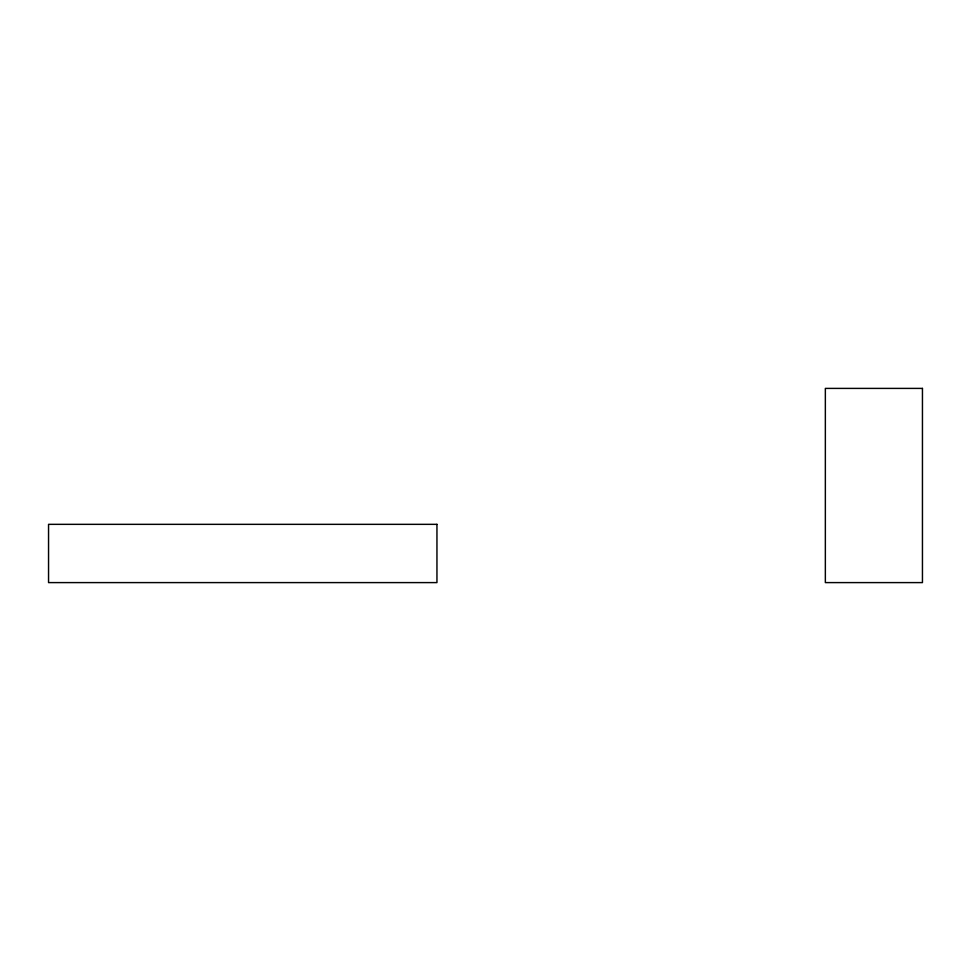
<?xml version="1.0" encoding="UTF-8"?>
<svg xmlns="http://www.w3.org/2000/svg" width="971" height="971" viewBox="0 0 971 971"><rect width="100%" height="100%" fill="white"/><g stroke="black" fill="none" stroke-linecap="round" stroke-linejoin="round"><path stroke-width="1.46" d="M922.45 388.4L825.35 388.4L825.35 582.6L922.45 582.6L922.45 388.4M436.95 524.34L48.55 524.34L48.55 582.6L436.95 582.6L436.95 524.34"/></g></svg>
